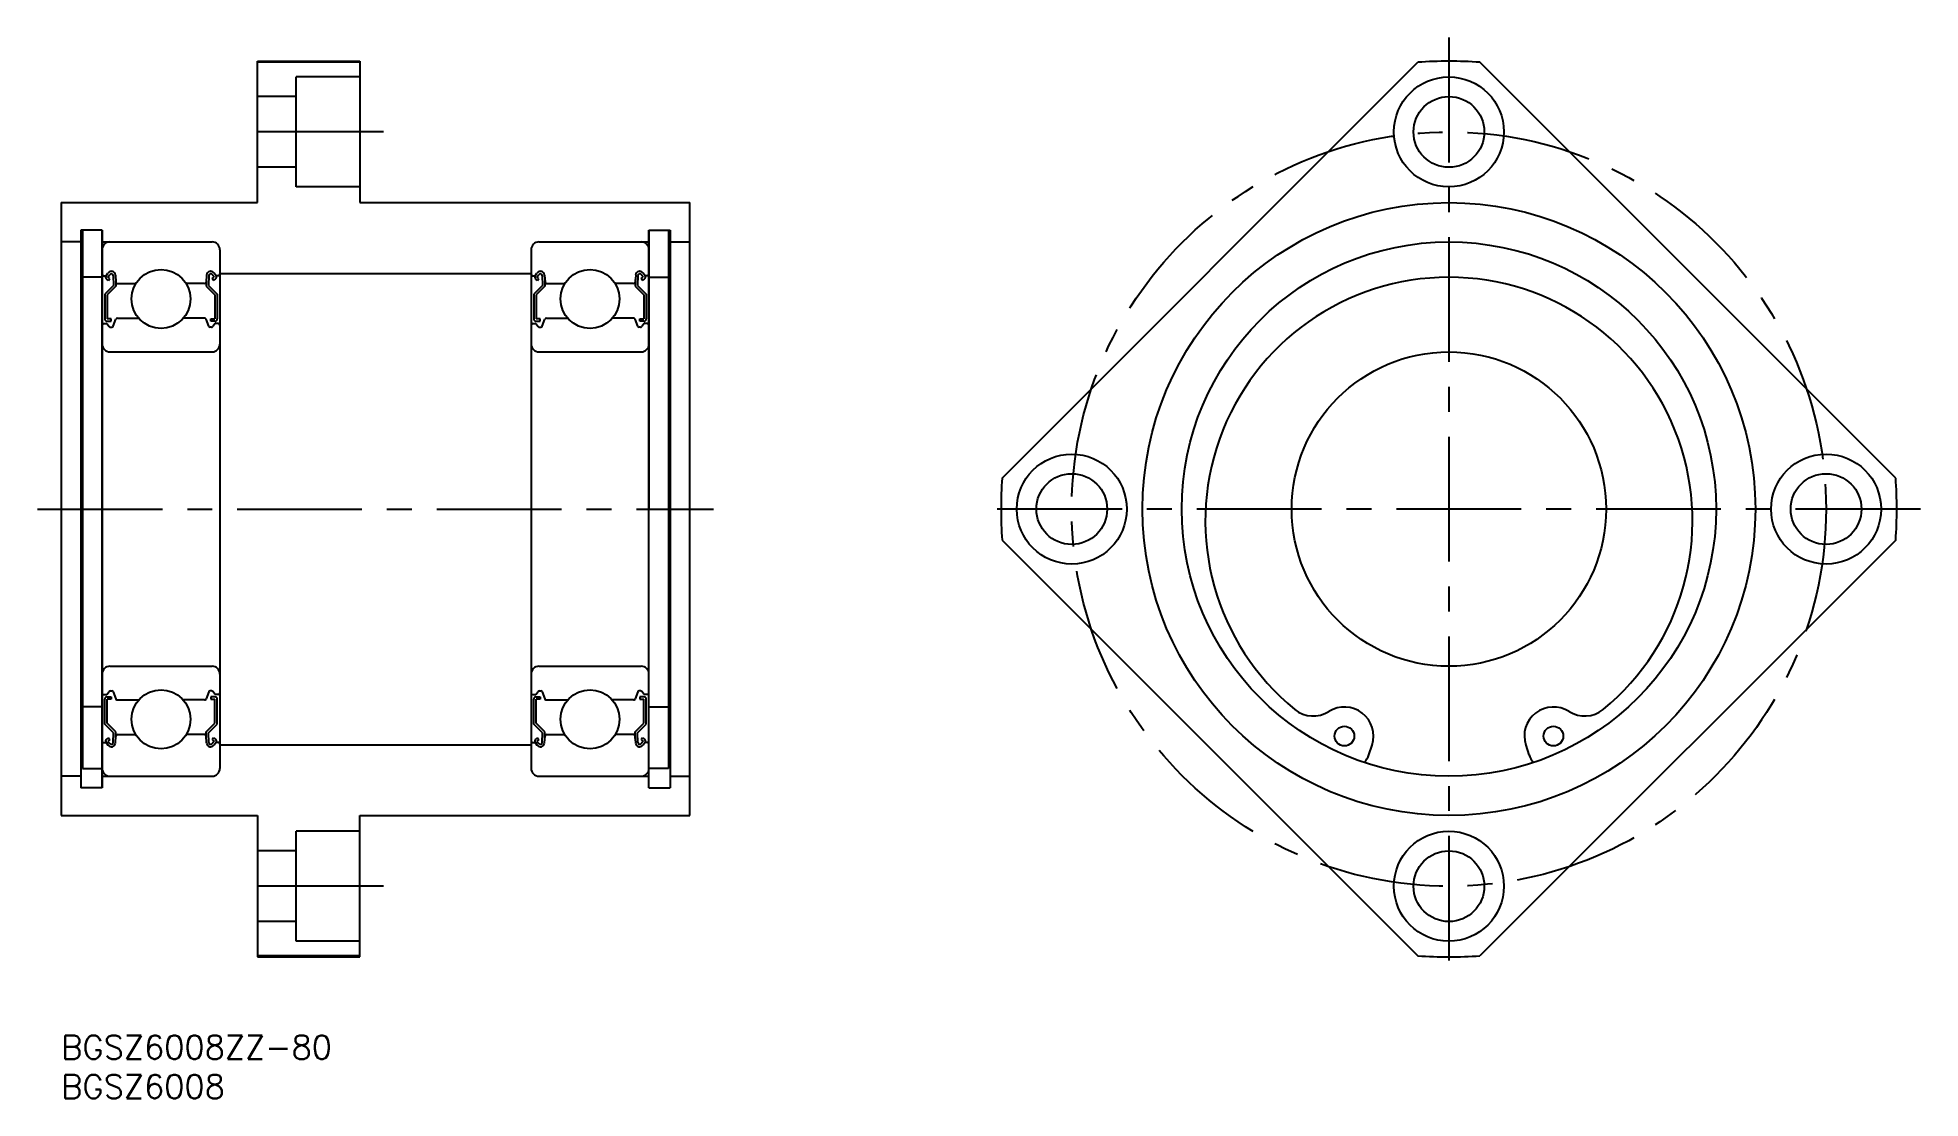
# Model space of a CAD drawing. Extents: x -3 to 237, y -8 to 127.
import ezdxf

# ---------------------------------------------------------------- set-up
doc = ezdxf.new("R2010")
doc.units = 0
doc.header["$LTSCALE"] = 0.5
doc.linetypes.add('CENTER', pattern=[50.8, 31.75, -6.35, 6.35, -6.35])
for name, color, linetype in [('MSM_CENTER', 1, 'CENTER'), ('MSM_CONTINUOUS', 7, 'CONTINUOUS'), ('MSM_PART_NUMBER', 7, 'CONTINUOUS')]:
    doc.layers.add(name, color=color, linetype=linetype)
doc.styles.get("Standard").update_dxf_attribs({"font": 'txt.shx', "height": 3, "bigfont": 'bigfont.shx'})

# ---------------------------------------------------------------- blocks, each defined once
blk = doc.blocks.new('*U6')
at = {"layer": 'MSM_PART_NUMBER'}
blk.add_text('BGSZ6008ZZ-80', height=3, dxfattribs=at).set_placement((0, -3))
blk = doc.blocks.new('*U7')
at = {"layer": 'MSM_PART_NUMBER'}
blk.add_text('BGSZ6008', height=3, dxfattribs=at).set_placement((0, -8))

msp = doc.modelspace()

# ---------------------------------------------------------------- linework, layer by layer
at = {"layer": 'MSM_CENTER'}
for p, q in [((176.61, 127), (176.61, 7)), ((41, 115), (22, 115)), ((-3, 67), (83, 67)), ((236.61, 67), (116.61, 67)), ((41, 19), (22, 19))]:
    msp.add_line(p, q, dxfattribs=at)
msp.add_circle((176.61, 67), 48, dxfattribs=at)
at = {"layer": 'MSM_CONTINUOUS'}
for p, q in [((25, 106), (25, 124)), ((25, 124), (38, 124)), ((38, 123.86), (25, 123.86)), ((38, 124), (38, 106)), ((119.75, 70.95), (172.66, 123.86)), ((233.47, 70.95), (180.56, 123.86)), ((29.9, 108), (29.9, 122)), ((38, 122), (29.9, 122)), ((29.9, 119.5), (25, 119.5)), ((29.9, 110.5), (25, 110.5)), ((38, 108), (29.9, 108)), ((0, 106), (0, 28)), ((0, 106), (25, 106)), ((38, 106), (80, 106)), ((80, 28), (80, 106)), ((2.5, 101), (0, 101)), ((5.2, 102.5), (2.5, 102.5)), ((2.5, 102.5, -1.25), (2.5, 31.5, -1.25)), ((2.7, 102.5, -0.5), (2.7, 33.99, -0.5)), ((5.2, 31.5), (5.2, 102.5)), ((5.2, 67), (5.2, 102.5)), ((5.2, 102.5, -1.25), (5.2, 31.5, -1.25)), ((5.2, 101), (19.2, 101)), ((60.8, 101), (74.8, 101)), ((74.8, 31.5), (74.8, 102.5)), ((74.8, 102.5), (74.8, 67)), ((74.8, 102.5, 1.25), (77.5, 102.5, 1.25)), ((77.3, 102.5, 0.75), (77.3, 33.99, 0.75)), ((77.5, 102.5), (77.5, 31.5)), ((77.5, 101, 1.25), (80, 101, 1.25)), ((20.2, 100), (20.2, 34)), ((59.8, 100), (59.8, 34)), ((5.2, 96.5), (2.7, 96.5)), ((5.4, 96.7), (5.7, 96.7)), ((5.7, 96.7), (5.93, 97.03)), ((6.02, 96.11), (5.77, 96.28)), ((5.95, 96.53), (6.18, 96.86)), ((6.19, 96.35), (5.95, 96.53)), ((6.02, 96.11), (6.19, 96.35)), ((6.6, 96.73), (6.64, 95.47)), ((6.89, 96.77), (6.97, 95.88)), ((6.94, 96.22), (6.94, 95.35)), ((18.51, 96.77), (18.43, 95.88)), ((18.46, 96.22), (18.46, 95.35)), ((18.8, 96.73), (18.76, 95.47)), ((19.21, 96.35), (19.45, 96.53)), ((19.38, 96.11), (19.21, 96.35)), ((19.45, 96.53), (19.22, 96.86)), ((19.38, 96.11), (19.63, 96.28)), ((19.7, 96.7), (19.47, 97.03)), ((20, 96.7), (19.7, 96.7)), ((20.2, 97), (59.8, 97)), ((60, 96.7), (60.3, 96.7)), ((60.3, 96.7), (60.53, 97.03)), ((60.62, 96.11), (60.37, 96.28)), ((60.55, 96.53), (60.78, 96.86)), ((60.79, 96.35), (60.55, 96.53)), ((60.62, 96.11), (60.79, 96.35)), ((61.2, 96.73), (61.24, 95.47)), ((61.49, 96.77), (61.57, 95.88)), ((61.54, 96.22), (61.54, 95.35)), ((73.11, 96.77), (73.03, 95.88)), ((73.06, 96.22), (73.06, 95.35)), ((73.4, 96.73), (73.36, 95.47)), ((73.81, 96.35), (74.05, 96.53)), ((73.98, 96.11), (73.81, 96.35)), ((74.05, 96.53), (73.82, 96.86)), ((73.98, 96.11), (74.23, 96.28)), ((74.3, 96.7), (74.07, 97.03)), ((74.6, 96.7), (74.3, 96.7)), ((74.8, 96.5, 1.25), (77.3, 96.5, 1.25)), ((6.64, 95.47), (5.54, 94.37)), ((5.54, 94.37), (5.54, 91.2)), ((6.94, 95.35), (5.84, 94.25)), ((5.84, 94.25), (5.84, 91.2)), ((7.17, 95.7), (9.5, 95.7)), ((18.23, 95.7), (15.9, 95.7)), ((18.46, 95.35), (19.56, 94.25)), ((18.76, 95.47), (19.86, 94.37)), ((19.56, 94.25), (19.56, 91.2)), ((19.86, 94.37), (19.86, 91.2)), ((61.24, 95.47), (60.14, 94.37)), ((60.14, 94.37), (60.14, 91.2)), ((61.54, 95.35), (60.44, 94.25)), ((60.44, 94.25), (60.44, 91.2)), ((61.77, 95.7), (64.1, 95.7)), ((72.83, 95.7), (70.5, 95.7)), ((73.06, 95.35), (74.16, 94.25)), ((73.36, 95.47), (74.46, 94.37)), ((74.16, 94.25), (74.16, 91.2)), ((74.46, 94.37), (74.46, 91.2)), ((6.36, 91.2), (5.84, 91.2)), ((6.36, 90.9), (6.36, 91.2)), ((6.63, 90.28), (6.96, 91.17)), ((7.15, 91.3), (9.86, 91.3)), ((18.25, 91.3), (15.54, 91.3)), ((18.77, 90.28), (18.44, 91.17)), ((19.04, 90.9), (19.04, 91.2)), ((19.04, 91.2), (19.56, 91.2)), ((60.96, 91.2), (60.44, 91.2)), ((60.96, 90.9), (60.96, 91.2)), ((61.23, 90.28), (61.56, 91.17)), ((61.75, 91.3), (64.46, 91.3)), ((72.85, 91.3), (70.14, 91.3)), ((73.37, 90.28), (73.04, 91.17)), ((73.64, 91.2), (74.16, 91.2)), ((73.64, 90.9), (73.64, 91.2)), ((5.4, 90.6), (5.8, 90.6)), ((5.8, 90.6), (6.12, 90.22)), ((5.84, 90.9), (6.36, 90.9)), ((6.27, 90.15), (6.45, 90.15)), ((19.13, 90.15), (18.95, 90.15)), ((19.56, 90.9), (19.04, 90.9)), ((19.6, 90.6), (19.28, 90.22)), ((20, 90.6), (19.6, 90.6)), ((60, 90.6), (60.4, 90.6)), ((60.4, 90.6), (60.72, 90.22)), ((60.44, 90.9), (60.96, 90.9)), ((60.87, 90.15), (61.05, 90.15)), ((73.73, 90.15), (73.55, 90.15)), ((74.16, 90.9), (73.64, 90.9)), ((74.2, 90.6), (73.88, 90.22)), ((74.6, 90.6), (74.2, 90.6)), ((6.2, 87), (19.2, 87)), ((60.8, 87), (73.8, 87)), ((119.75, 63.05), (172.66, 10.14)), ((233.47, 63.05), (180.56, 10.14)), ((6.2, 47), (19.2, 47)), ((60.8, 47), (73.8, 47)), ((5.4, 43.4), (5.8, 43.4)), ((5.8, 43.4), (6.12, 43.78)), ((6.27, 43.85), (6.45, 43.85)), ((6.63, 43.72), (6.96, 42.83)), ((18.77, 43.72), (18.44, 42.83)), ((19.13, 43.85), (18.95, 43.85)), ((19.6, 43.4), (19.28, 43.78)), ((20, 43.4), (19.6, 43.4)), ((60, 43.4), (60.4, 43.4)), ((60.4, 43.4), (60.72, 43.78)), ((60.87, 43.85), (61.05, 43.85)), ((61.23, 43.72), (61.56, 42.83)), ((73.37, 43.72), (73.04, 42.83)), ((73.73, 43.85), (73.55, 43.85)), ((74.2, 43.4), (73.88, 43.78)), ((74.6, 43.4), (74.2, 43.4)), ((5.2, 41.81), (2.7, 41.81)), ((5.54, 39.63), (5.54, 42.8)), ((5.84, 43.1), (6.36, 43.1)), ((5.84, 39.75), (5.84, 42.8)), ((6.36, 42.8), (5.84, 42.8)), ((6.36, 43.1), (6.36, 42.8)), ((7.15, 42.7), (9.86, 42.7)), ((18.25, 42.7), (15.54, 42.7)), ((19.04, 43.1), (19.04, 42.8)), ((19.56, 43.1), (19.04, 43.1)), ((19.04, 42.8), (19.56, 42.8)), ((19.56, 39.75), (19.56, 42.8)), ((19.86, 39.63), (19.86, 42.8)), ((60.14, 39.63), (60.14, 42.8)), ((60.44, 43.1), (60.96, 43.1)), ((60.44, 39.75), (60.44, 42.8)), ((60.96, 42.8), (60.44, 42.8)), ((60.96, 43.1), (60.96, 42.8)), ((61.75, 42.7), (64.46, 42.7)), ((72.85, 42.7), (70.14, 42.7)), ((74.16, 43.1), (73.64, 43.1)), ((73.64, 43.1), (73.64, 42.8)), ((73.64, 42.8), (74.16, 42.8)), ((74.16, 39.75), (74.16, 42.8)), ((74.46, 39.63), (74.46, 42.8)), ((74.8, 41.81, 1.25), (77.3, 41.81, 1.25)), ((6.64, 38.53), (5.54, 39.63)), ((6.94, 38.65), (5.84, 39.75)), ((6.6, 37.27), (6.64, 38.53)), ((6.94, 37.78), (6.94, 38.65)), ((18.46, 38.65), (19.56, 39.75)), ((18.46, 37.78), (18.46, 38.65)), ((18.76, 38.53), (19.86, 39.63)), ((18.8, 37.27), (18.76, 38.53)), ((61.24, 38.53), (60.14, 39.63)), ((61.54, 38.65), (60.44, 39.75)), ((61.2, 37.27), (61.24, 38.53)), ((61.54, 37.78), (61.54, 38.65)), ((73.06, 38.65), (74.16, 39.75)), ((73.06, 37.78), (73.06, 38.65)), ((73.36, 38.53), (74.46, 39.63)), ((73.4, 37.27), (73.36, 38.53)), ((5.4, 37.3), (5.7, 37.3)), ((5.7, 37.3), (5.93, 36.97)), ((6.02, 37.89), (5.77, 37.72)), ((6.19, 37.65), (5.95, 37.47)), ((5.95, 37.47), (6.18, 37.14)), ((6.02, 37.89), (6.19, 37.65)), ((6.89, 37.23), (6.97, 38.12)), ((7.17, 38.3), (9.5, 38.3)), ((18.23, 38.3), (15.9, 38.3)), ((18.51, 37.23), (18.43, 38.12)), ((19.38, 37.89), (19.21, 37.65)), ((19.21, 37.65), (19.45, 37.47)), ((19.45, 37.47), (19.22, 37.14)), ((19.38, 37.89), (19.63, 37.72)), ((19.7, 37.3), (19.47, 36.97)), ((20, 37.3), (19.7, 37.3)), ((20.2, 37), (59.8, 37)), ((60, 37.3), (60.3, 37.3)), ((60.3, 37.3), (60.53, 36.97)), ((60.62, 37.89), (60.37, 37.72)), ((60.79, 37.65), (60.55, 37.47)), ((60.55, 37.47), (60.78, 37.14)), ((60.62, 37.89), (60.79, 37.65)), ((61.49, 37.23), (61.57, 38.12)), ((61.77, 38.3), (64.1, 38.3)), ((72.83, 38.3), (70.5, 38.3)), ((73.11, 37.23), (73.03, 38.12)), ((73.98, 37.89), (73.81, 37.65)), ((73.81, 37.65), (74.05, 37.47)), ((74.05, 37.47), (73.82, 37.14)), ((73.98, 37.89), (74.23, 37.72)), ((74.3, 37.3), (74.07, 36.97)), ((74.6, 37.3), (74.3, 37.3)), ((166.42, 35.71), (166.83, 36.97)), ((186.39, 36.97), (186.8, 35.71)), ((2.7, 33.99, -0.5), (5.2, 33.99, -0.5)), ((77.3, 33.99, 0.75), (74.8, 33.99, 0.75)), ((2.5, 33), (0, 33)), ((5.2, 31.5), (2.5, 31.5)), ((5.2, 33), (19.2, 33)), ((60.8, 33), (74.8, 33)), ((74.8, 31.5, 1.25), (77.5, 31.5, 1.25)), ((77.5, 33, 1.25), (80, 33, 1.25)), ((0, 28), (25, 28)), ((25, 28), (25, 10)), ((38, 28), (80, 28)), ((38, 10), (38, 28)), ((29.9, 12), (29.9, 26)), ((38, 26), (29.9, 26)), ((29.9, 23.5), (25, 23.5)), ((29.9, 14.5), (25, 14.5)), ((38, 12), (29.9, 12)), ((38, 10.14), (25, 10.14)), ((25, 10), (38, 10))]:
    msp.add_line(p, q, dxfattribs=at)
for centre, radius in [((176.61, 115), 7), ((176.61, 115), 4.5), ((176.61, 67), 39), ((176.61, 67), 34), ((12.7, 93.75), 3.75), ((67.3, 93.75), 3.75), ((176.61, 67), 20), ((128.61, 67), 7), ((224.61, 67), 7), ((128.61, 67), 4.5), ((224.61, 67), 4.5), ((12.7, 40.25), 3.75), ((67.3, 40.25), 3.75), ((163.31, 38.11), 1.25), ((189.91, 38.11), 1.25), ((176.61, 19), 7), ((176.61, 19), 4.5)]:
    msp.add_circle(centre, radius, dxfattribs=at)
for centre, radius, start, end in [((176.61, 67), 57, 86.0283, 93.9717), ((6.2, 100), 1, 90, 180), ((19.2, 100), 1, 0, 90), ((60.8, 100), 1, 90, 180), ((73.8, 100), 1, 0, 90), ((5.4, 96.9), 0.2, 180, 270), ((5.95, 96.53), 0.3, 144.9356, 235.0377), ((6.37, 96.73), 0.53, 5.0651, 144.9356), ((6.37, 96.72), 0.23, 2.1311, 144.9356), ((7.17, 95.9), 0.2, 185.0651, 270), ((18.23, 95.9), 0.2, 270, 354.9349), ((19.03, 96.73), 0.53, 35.0644, 174.9349), ((19.03, 96.72), 0.23, 35.0644, 177.8689), ((19.45, 96.53), 0.3, 304.9623, 35.0644), ((20, 96.9), 0.2, 270, 0), ((60, 96.9), 0.2, 180, 270), ((60.55, 96.53), 0.3, 144.9356, 235.0377), ((60.97, 96.73), 0.53, 5.0651, 144.9356), ((60.97, 96.72), 0.23, 2.1311, 144.9356), ((61.77, 95.9), 0.2, 185.0651, 270), ((72.83, 95.9), 0.2, 270, 354.9349), ((73.63, 96.73), 0.53, 35.0644, 174.9349), ((73.63, 96.72), 0.23, 35.0644, 177.8689), ((74.05, 96.53), 0.3, 304.9623, 35.0644), ((74.6, 96.9), 0.2, 270, 0), ((176.61, 65.5), 31, 309.248, 230.752), ((5.84, 91.2), 0.3, 180, 270), ((7.15, 91.1), 0.2, 90, 159.9703), ((18.25, 91.1), 0.2, 20.0297, 90), ((19.56, 91.2), 0.3, 270, 0), ((60.44, 91.2), 0.3, 180, 270), ((61.75, 91.1), 0.2, 90, 159.9703), ((72.85, 91.1), 0.2, 20.0297, 90), ((74.16, 91.2), 0.3, 270, 0), ((5.4, 90.4), 0.2, 90, 180), ((6.27, 90.35), 0.2, 219.9991, 270), ((6.45, 90.35), 0.2, 270, 339.9703), ((18.95, 90.35), 0.2, 200.0297, 270), ((19.13, 90.35), 0.2, 270, 320.0009), ((20, 90.4), 0.2, 0, 90), ((60, 90.4), 0.2, 90, 180), ((60.87, 90.35), 0.2, 219.9991, 270), ((61.05, 90.35), 0.2, 270, 339.9703), ((73.55, 90.35), 0.2, 200.0297, 270), ((73.73, 90.35), 0.2, 270, 320.0009), ((74.6, 90.4), 0.2, 0, 90), ((6.2, 88), 1, 180, 270), ((19.2, 88), 1, 270, 0), ((60.8, 88), 1, 180, 270), ((73.8, 88), 1, 270, 0), ((176.61, 67), 57, 176.0283, 183.9717), ((176.61, 67), 57, 356.0283, 3.9717), ((6.2, 46), 1, 90, 180), ((19.2, 46), 1, 0, 90), ((60.8, 46), 1, 90, 180), ((73.8, 46), 1, 0, 90), ((5.4, 43.6), 0.2, 180, 270), ((6.27, 43.65), 0.2, 90, 140.0009), ((6.45, 43.65), 0.2, 20.0297, 90), ((18.95, 43.65), 0.2, 90, 159.9703), ((19.13, 43.65), 0.2, 39.9991, 90), ((20, 43.6), 0.2, 270, 0), ((60, 43.6), 0.2, 180, 270), ((60.87, 43.65), 0.2, 90, 140.0009), ((61.05, 43.65), 0.2, 20.0297, 90), ((73.55, 43.65), 0.2, 90, 159.9703), ((73.73, 43.65), 0.2, 39.9991, 90), ((74.6, 43.6), 0.2, 270, 0), ((5.84, 42.8), 0.3, 90, 180), ((7.15, 42.9), 0.2, 200.0297, 270), ((18.25, 42.9), 0.2, 270, 339.9703), ((19.56, 42.8), 0.3, 0, 90), ((60.44, 42.8), 0.3, 90, 180), ((61.75, 42.9), 0.2, 200.0297, 270), ((72.85, 42.9), 0.2, 270, 339.9703), ((74.16, 42.8), 0.3, 0, 90), ((159.34, 44.36), 3.7, 230.752, 302.4641), ((163.31, 38.11), 3.7, 341.9582, 122.4641), ((189.91, 38.11), 3.7, 57.5359, 198.0418), ((193.88, 44.36), 3.7, 237.5359, 309.248), ((5.4, 37.1), 0.2, 90, 180), ((5.95, 37.47), 0.3, 124.9623, 215.0644), ((6.37, 37.27), 0.53, 215.0644, 354.9349), ((6.37, 37.28), 0.23, 215.0644, 357.8689), ((7.17, 38.1), 0.2, 90, 174.9349), ((18.23, 38.1), 0.2, 5.0651, 90), ((19.03, 37.27), 0.53, 185.0651, 324.9356), ((19.03, 37.28), 0.23, 182.1311, 324.9356), ((19.45, 37.47), 0.3, 324.9356, 55.0377), ((20, 37.1), 0.2, 0, 90), ((60, 37.1), 0.2, 90, 180), ((60.55, 37.47), 0.3, 124.9623, 215.0644), ((60.97, 37.27), 0.53, 215.0644, 354.9349), ((60.97, 37.28), 0.23, 215.0644, 357.8689), ((61.77, 38.1), 0.2, 90, 174.9349), ((72.83, 38.1), 0.2, 5.0651, 90), ((73.63, 37.27), 0.53, 185.0651, 324.9356), ((73.63, 37.28), 0.23, 182.1311, 324.9356), ((74.05, 37.47), 0.3, 324.9356, 55.0377), ((74.6, 37.1), 0.2, 0, 90), ((6.2, 34), 1, 180, 270), ((19.2, 34), 1, 270, 0), ((60.8, 34), 1, 180, 270), ((73.8, 34), 1, 270, 0), ((164.04, 36.49), 2.5, 316.0099, 341.9582), ((189.18, 36.49), 2.5, 198.0418, 223.9901), ((176.61, 67), 57, 266.0283, 273.9717)]:
    msp.add_arc(centre, radius, start, end, dxfattribs=at)

# ---------------------------------------------------------------- block references
for name in ['*U6', '*U7']:
    msp.add_blockref(name, (0, 0), dxfattribs=at)

doc.saveas('drawing.dxf')
